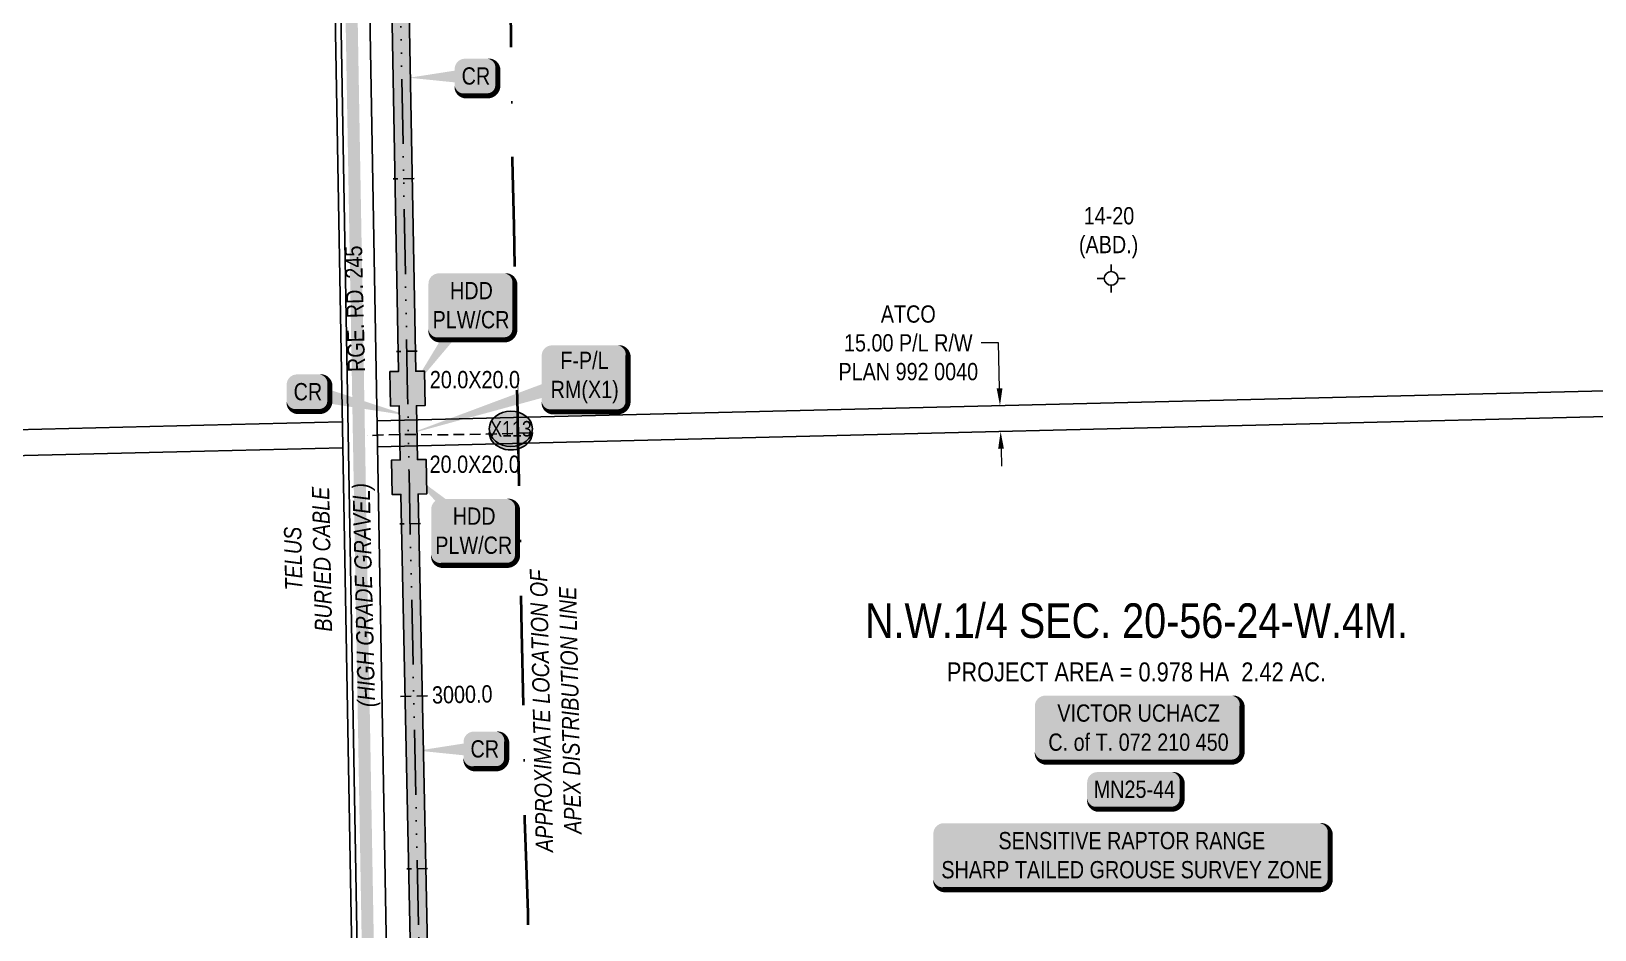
# Model space of a CAD drawing. Extents: x 88833 to 97610, y 5963373 to 5974710.
# Drawn here: x 95419 to 96324, y 5966051 to 5966571 of the extents above; entities that cross this region are included whole.
import ezdxf
from ezdxf.enums import TextEntityAlignment as Align

# ---------------------------------------------------------------- set-up
doc = ezdxf.new("R2010")
doc.units = 0
doc.header["$LTSCALE"] = 5
doc.header["$PDSIZE"] = 5
for name, pattern in [('COOP2', [10, 5, -1, 0, -1, 0, -1, 0, -1, 0, -1]), ('DASHDOT', [25.4, 12.7, -6.35, 0, -6.35]), ('foc-TIELINE', [1.875, 1.25, -0.625]), ('UG_PIPE', [1.875, 1.25, -0.625])]:
    doc.linetypes.add(name, pattern=pattern)
doc.layers.get('Defpoints').update_dxf_attribs({"color": 9})
for name, color, linetype in [('AS-OWNER', 7, 'Continuous'), ('AS-PIPE-UG', 44, 'UG_PIPE'), ('AS-ROADS', 254, 'Continuous'), ('AS-TELEPHONE', 224, 'foc-TEL'), ('AS-TELEPHONE-T', 224, 'Continuous'), ('AS-WILDLIFE-BLOCK', 131, 'Continuous'), ('C-SYMBOL', 7, 'Continuous'), ('F-RW', 190, 'Continuous'), ('F-WS-S', 8, 'Continuous'), ('L-AREAREQUIRED', 7, 'Continuous'), ('L-ROAD-T', 7, 'Continuous'), ('L-SEC', 7, 'Continuous'), ('P-APEX RECON PAY ITEMS', 240, 'Continuous'), ('P-APEX RECON-10m BUFFER', 51, 'COOP2'), ('P-APEX RECON-LINE LIST', 240, 'Continuous'), ('P-APEX RECON-URBAN', 30, 'COOP2'), ('P-APEX RECON-WORK AREA', 104, 'Continuous'), ('P-BUFFER-PURPLE', 187, 'foc-TIELINE'), ('P-BUFFER-PURPLE-T', 187, 'Continuous'), ('P-CROSSINGS', 250, 'Continuous')]:
    doc.layers.add(name, color=color, linetype=linetype)
for name, color, linetype, lineweight in [('AS-RECON EXISTING', 151, 'DASHDOT', 40), ('AS-RECON EXISTING-T', 151, 'Continuous', 40), ('F-RW-T', 190, 'Continuous', 9), ('F-WS-T', 190, 'Continuous', 9), ('P-APEX RECON-TWS-T', 104, 'Continuous', 9), ('T-TEXT', 48, 'Continuous', 18)]:
    doc.layers.add(name, color=color, linetype=linetype, lineweight=lineweight)
doc.layers.add('P-APEX RECON-TO BE DRILLED-H', color=7, linetype='Continuous', true_color=0xffafe1)
doc.styles.add('1.8', font='ARIALN.TTF', dxfattribs={"height": 2})
doc.styles.add('100L', font='ARIALN.TTF', dxfattribs={"height": 10})
doc.styles.add('175L', font='ARIALN.TTF', dxfattribs={"height": 2})
doc.styles.add('80', font='ARIALN.TTF', dxfattribs={"height": 10})
doc.styles.add('80CG', font='ARIALN.TTF', dxfattribs={"height": 10})
doc.styles.add('80L', font='ARIALN.TTF', dxfattribs={"height": 10})
doc.styles.add('80LS', font='ARIALNI.TTF', dxfattribs={"height": 10})
doc.styles.add('Crossing', font='ARIALN.TTF', dxfattribs={"height": 10})
doc.styles.add('foc-LtypeFont', font='ARIALN.TTF', dxfattribs={"height": 7.35})
doc.linetypes.add('foc-TEL', pattern='A,2,-1,["T",foc-LtypeFont,S=0.2,R=0,X=-0.425,Y=-0.75],-1.24,8', length=12.24)
doc.dimstyles.new('Compass 5 000', dxfattribs={"dimscale": 5, "dimtxt": 9, "dimasz": 2, "dimexe": 0.2, "dimexo": 0.0625, "dimgap": 0.5, "dimtad": 0, "dimtih": 1, "dimtoh": 1, "dimzin": 0, "dimdsep": 46, "dimtxsty": '80CG', "dimcen": 0.1, "dimse1": 1, "dimse2": 1, "dimclrd": 256, "dimclrt": 256, "dimaunit": 1, "dimadec": 4, "dimazin": 0, "dimtfac": 0.06, "dimtofl": 0, "dimtmove": 0, "dimatfit": 1, "dimfxl": 0.2, "dimtolj": 1, "dimtzin": 0, "dimlwd": -1, "dimarcsym": 0})

# ---------------------------------------------------------------- blocks, each defined once
blk = doc.blocks.new('*D412')
at = {"layer": 'Defpoints', "color": 0, "transparency": 16777216}
for p in [(95979.93, 5966354.03), (96069.14, 5966356.22), (96069.51, 5966341.24)]:
    blk.add_point(p, dxfattribs=at)
at = {"layer": 'F-RW-T', "transparency": 16777216}
for p, q in [((95979.04, 5966390.36), (95969.04, 5966390.36)), ((95979.69, 5966364.03), (95979.04, 5966390.36)), ((95980.55, 5966329.05), (95980.79, 5966319.06))]:
    blk.add_line(p, q, dxfattribs=at)
for points in [[(95981.35, 5966364.07), (95978.02, 5966363.99), (95979.93, 5966354.03)], [(95982.21, 5966329.09), (95978.88, 5966329.01), (95980.3, 5966339.05)]]:
    blk.add_solid(points, dxfattribs=at)
at = {"layer": 'F-RW-T', "transparency": 16777216, "insert": (95926.82, 5966390.36), "char_height": 10, "attachment_point": 5, "style": '80CG'}
blk.add_mtext('\\A1;ATCO\\P15.00 P/L R/W\\PPLAN 992 0040', dxfattribs=at)
blk = doc.blocks.new('GABD')
for p, q in [((-0.81, 0), (-1.62, 0)), ((0, 0.81), (0, 1.62)), ((1.62, 0), (0.81, 0)), ((0, -0.81), (0, -1.62))]:
    blk.add_line(p, q)
blk.add_circle((0, 0), 0.8)
blk = doc.blocks.new('*U452')
at = {"true_color": 0xffffa8}
h = blk.add_hatch(color=51, dxfattribs=at)
edge = h.paths.add_edge_path()
edge.add_line((-21.5, -11.5), (21.5, -11.5))
edge.add_arc((21.5, -5.5), 6, 270, 360)
edge.add_line((27.5, -5.5), (27.5, 4))
edge.add_arc((21.5, 4), 6, 0, 90)
edge.add_line((21.5, 10), (-21.5, 10))
edge.add_arc((-21.5, 4), 6, 90, 180)
edge.add_line((-27.5, 4), (-27.5, -5.5))
edge.add_arc((-21.5, -5.5), 6, 180, 270)
at = {"color": 240, "flags": 128}
blk.add_lwpolyline([(-21.5, -11.5, 3, 3, 0), (21.5, -11.5, 3, 3, 0.414214), (27.5, -5.5, 3, 3, 0), (27.5, 4, 3, 0, 0.414214), (21.5, 10, 0, 0, 0), (-21.5, 10, 0, 0, 0.414214), (-27.5, 4, 0, 0, 0), (-27.5, -5.5, 0, 3, 0.414214)], format="xyseb", close=True, dxfattribs=at)
for points in [[(-24.67, -8.43, 0, 10, 0), (0, 0, 5, 5, 0)], [(21.05, -6.93, 0, 10, 0), (0, 0, 5, 5, 0)]]:
    blk.add_lwpolyline(points, format="xyseb", dxfattribs=at)
at = {"color": 4, "style": '80'}
blk.add_attdef('OTHER_001', (-14.7, -5), '', height=10, dxfattribs=at)
blk = doc.blocks.new('*U500')
h = blk.add_hatch(color=59)
edge = h.paths.add_edge_path()
edge.add_line((-54, -20), (54, -20))
edge.add_arc((54, -14), 6, 270, 360)
edge.add_line((60, -14), (60, 12.5))
edge.add_arc((54, 12.5), 6, 0, 90)
edge.add_line((54, 18.5), (-54, 18.5))
edge.add_arc((-54, 12.5), 6, 90, 180)
edge.add_line((-60, 12.5), (-60, -14))
edge.add_arc((-54, -14), 6, 180, 270)
at = {"color": 1, "flags": 128}
blk.add_lwpolyline([(-54, -20, 3, 3, 0), (54, -20, 3, 3, 0.414214), (60, -14, 3, 3, 0), (60, 12.5, 3, 0, 0.414214), (54, 18.5, 0, 0, 0), (-54, 18.5, 0, 0, 0.414214), (-60, 12.5, 0, 0, 0), (-60, -14, 0, 3, 0.414214)], format="xyseb", close=True, dxfattribs=at)
blk.add_lwpolyline([(-56.05, -9.74, 0, 7.5, 0), (0, 0, 0, 0, 0)], format="xyseb", dxfattribs=at)
at = {"color": 1, "style": '80'}
blk.add_attdef('ENTER_TEXT_001', (-35.99, -5), '', height=10, dxfattribs=at)
blk = doc.blocks.new('*U851')
h = blk.add_hatch(color=255)
edge = h.paths.add_edge_path()
edge.add_line((-109, -20), (109, -20))
edge.add_arc((109, -14), 6, 270, 360)
edge.add_line((115, -14), (115, 12.5))
edge.add_arc((109, 12.5), 6, 0, 90)
edge.add_line((109, 18.5), (-109, 18.5))
edge.add_arc((-109, 12.5), 6, 90, 180)
edge.add_line((-115, 12.5), (-115, -14))
edge.add_arc((-109, -14), 6, 180, 270)
at = {"color": 131, "flags": 128}
blk.add_lwpolyline([(-109, -20, 3, 3, 0), (109, -20, 3, 3, 0.414214), (115, -14, 3, 3, 0), (115, 12.5, 3, 0, 0.414214), (109, 18.5, 0, 0, 0), (-109, 18.5, 0, 0, 0.414214), (-115, 12.5, 0, 0, 0), (-115, -14, 0, 3, 0.414214)], format="xyseb", close=True, dxfattribs=at)
at = {"color": 131, "style": '80'}
blk.add_attdef('ENTER_TEXT_001', (-35.99, -5), '', height=10, dxfattribs=at)
blk = doc.blocks.new('*U956')
at = {"true_color": 0xffffa8}
h = blk.add_hatch(color=51, dxfattribs=at)
edge = h.paths.add_edge_path()
edge.add_line((-19, -20), (19, -20))
edge.add_arc((19, -14), 6, 270, 360)
edge.add_line((25, -14), (25, 12.5))
edge.add_arc((19, 12.5), 6, 0, 90)
edge.add_line((19, 18.5), (-19, 18.5))
edge.add_arc((-19, 12.5), 6, 90, 180)
edge.add_line((-25, 12.5), (-25, -14))
edge.add_arc((-19, -14), 6, 180, 270)
at = {"color": 240, "flags": 128}
for points in [[(-37.96, 34.11, 0, 10, 0), (0, 0, 5, 5, 0)], [(-10.61, 7.54, 0, 10, 0), (0, 0, 5, 5, 0)]]:
    blk.add_lwpolyline(points, format="xyseb", dxfattribs=at)
blk.add_lwpolyline([(-19, -20, 3, 3, 0), (19, -20, 3, 3, 0.414214), (25, -14, 3, 3, 0), (25, 12.5, 3, 0, 0.414214), (19, 18.5, 0, 0, 0), (-19, 18.5, 0, 0, 0.414214), (-25, 12.5, 0, 0, 0), (-25, -14, 0, 3, 0.414214)], format="xyseb", close=True, dxfattribs=at)
at = {"color": 4, "style": '80'}
blk.add_attdef('OTHER_001', (-14.7, -5), '', height=10, dxfattribs=at)
blk = doc.blocks.new('*U957')
at = {"true_color": 0xffffa8}
h = blk.add_hatch(color=51, dxfattribs=at)
edge = h.paths.add_edge_path()
edge.add_line((-19, -20), (19, -20))
edge.add_arc((19, -14), 6, 270, 360)
edge.add_line((25, -14), (25, 12.5))
edge.add_arc((19, 12.5), 6, 0, 90)
edge.add_line((19, 18.5), (-19, 18.5))
edge.add_arc((-19, 12.5), 6, 90, 180)
edge.add_line((-25, 12.5), (-25, -14))
edge.add_arc((-19, -14), 6, 180, 270)
at = {"color": 240, "flags": 128}
blk.add_lwpolyline([(-19, -20, 3, 3, 0), (19, -20, 3, 3, 0.414214), (25, -14, 3, 3, 0), (25, 12.5, 3, 0, 0.414214), (19, 18.5, 0, 0, 0), (-19, 18.5, 0, 0, 0.414214), (-25, 12.5, 0, 0, 0), (-25, -14, 0, 3, 0.414214)], format="xyseb", close=True, dxfattribs=at)
for points in [[(-10.61, 7.54, 0, 10, 0), (0, 0, 5, 5, 0)], [(-36.92, -51.39, 0, 10, 0), (0, 0, 5, 5, 0)]]:
    blk.add_lwpolyline(points, format="xyseb", dxfattribs=at)
at = {"color": 4, "style": '80'}
blk.add_attdef('OTHER_001', (-14.7, -5), '', height=10, dxfattribs=at)
blk = doc.blocks.new('*U958')
at = {"true_color": 0xffffa8}
h = blk.add_hatch(color=51, dxfattribs=at)
edge = h.paths.add_edge_path()
edge.add_line((-19, -20), (19, -20))
edge.add_arc((19, -14), 6, 270, 360)
edge.add_line((25, -14), (25, 12.5))
edge.add_arc((19, 12.5), 6, 0, 90)
edge.add_line((19, 18.5), (-19, 18.5))
edge.add_arc((-19, 12.5), 6, 90, 180)
edge.add_line((-25, 12.5), (-25, -14))
edge.add_arc((-19, -14), 6, 180, 270)
at = {"color": 240, "flags": 128}
blk.add_lwpolyline([(-19, -20, 3, 3, 0), (19, -20, 3, 3, 0.414214), (25, -14, 3, 3, 0), (25, 12.5, 3, 0, 0.414214), (19, 18.5, 0, 0, 0), (-19, 18.5, 0, 0, 0.414214), (-25, 12.5, 0, 0, 0), (-25, -14, 0, 3, 0.414214)], format="xyseb", close=True, dxfattribs=at)
for points in [[(-10.61, 7.54, 0, 10, 0), (0, 0, 5, 5, 0)], [(-103.29, -33.28, 0, 10, 0), (0, 0, 5, 5, 0)]]:
    blk.add_lwpolyline(points, format="xyseb", dxfattribs=at)
at = {"color": 4, "style": '80'}
blk.add_attdef('OTHER_001', (-14.7, -5), '', height=10, dxfattribs=at)
blk = doc.blocks.new('*U950')
at = {"true_color": 0xffffa8}
h = blk.add_hatch(color=51, dxfattribs=at)
edge = h.paths.add_edge_path()
edge.add_line((-6.5, -11.5), (6.5, -11.5))
edge.add_arc((6.5, -5.5), 6, 270, 360)
edge.add_line((12.5, -5.5), (12.5, 4))
edge.add_arc((6.5, 4), 6, 0, 90)
edge.add_line((6.5, 10), (-6.5, 10))
edge.add_arc((-6.5, 4), 6, 90, 180)
edge.add_line((-12.5, 4), (-12.5, -5.5))
edge.add_arc((-6.5, -5.5), 6, 180, 270)
at = {"color": 240, "flags": 128}
blk.add_lwpolyline([(-6.5, -11.5, 3, 3, 0), (6.5, -11.5, 3, 3, 0.414214), (12.5, -5.5, 3, 3, 0), (12.5, 4, 3, 0, 0.414214), (6.5, 10, 0, 0, 0), (-6.5, 10, 0, 0, 0.414214), (-12.5, 4, 0, 0, 0), (-12.5, -5.5, 0, 3, 0.414214)], format="xyseb", close=True, dxfattribs=at)
for points in [[(-38.86, -1.03, 0, 10, 0), (0, 0, 5, 5, 0)], [(-1, -11.44, 0, 10, 0), (0, 0, 5, 5, 0)]]:
    blk.add_lwpolyline(points, format="xyseb", dxfattribs=at)
at = {"color": 4, "style": '80'}
blk.add_attdef('OTHER_001', (-14.7, -5), '', height=10, dxfattribs=at)
blk = doc.blocks.new('xing2')
h = blk.add_hatch(color=50)
h.dxf.hatch_style = 1
edge = h.paths.add_edge_path()
edge.add_ellipse((0, 0), major_axis=(-12.5, 0), ratio=0.816297, start_angle=0, end_angle=360)
h = blk.add_hatch(color=250)
h.dxf.hatch_style = 1
edge = h.paths.add_edge_path()
edge.add_ellipse((0, -2.05), major_axis=(-12.5, 0), ratio=0.816297, start_angle=0, end_angle=180)
edge.add_line((12.5, -2.05), (12.5, 0))
edge.add_ellipse((0, 0), major_axis=(-12.5, 0), ratio=0.816297, start_angle=0, end_angle=180, ccw=False)
edge.add_line((-12.5, 0), (-12.5, -2.05))
at = {"color": 250}
blk.add_ellipse((0, 0), major_axis=(-12.5, 0), ratio=0.816297, dxfattribs=at)
blk.add_ellipse((0, -2.05), major_axis=(-12.5, 0), ratio=0.816297, start_param=0, end_param=3.141593, dxfattribs=at)
at = {"color": 250, "style": 'Crossing'}
blk.add_attdef('CROSSING', text='', height=9, dxfattribs=at).set_placement((0.09, 0.02), align=Align.MIDDLE_CENTER)
at = {"color": 250, "style": 'Crossing', "flags": 1}
for tag, p in [('OWNER', (0.09, -12.49)), ('DESCRIPTION', (0.09, -25.77)), ('LOCATION', (0.09, -39.3)), ('DWG_REF', (0.09, -52.84))]:
    blk.add_attdef(tag, text='', height=9, dxfattribs=at).set_placement(p, align=Align.MIDDLE_CENTER)
blk = doc.blocks.new('*U1227')
at = {"true_color": 0xffffa8}
h = blk.add_hatch(color=51, dxfattribs=at)
edge = h.paths.add_edge_path()
edge.add_line((-6.5, -11.5), (6.5, -11.5))
edge.add_arc((6.5, -5.5), 6, 270, 360)
edge.add_line((12.5, -5.5), (12.5, 4))
edge.add_arc((6.5, 4), 6, 0, 90)
edge.add_line((6.5, 10), (-6.5, 10))
edge.add_arc((-6.5, 4), 6, 90, 180)
edge.add_line((-12.5, 4), (-12.5, -5.5))
edge.add_arc((-6.5, -5.5), 6, 180, 270)
at = {"color": 240, "flags": 128}
blk.add_lwpolyline([(-6.5, -11.5, 3, 3, 0), (6.5, -11.5, 3, 3, 0.414214), (12.5, -5.5, 3, 3, 0), (12.5, 4, 3, 0, 0.414214), (6.5, 10, 0, 0, 0), (-6.5, 10, 0, 0, 0.414214), (-12.5, 4, 0, 0, 0), (-12.5, -5.5, 0, 3, 0.414214)], format="xyseb", close=True, dxfattribs=at)
for points in [[(-1, -11.44, 0, 10, 0), (0, 0, 5, 5, 0)], [(57.67, -13.8, 0, 10, 0), (0, 0, 5, 5, 0)]]:
    blk.add_lwpolyline(points, format="xyseb", dxfattribs=at)
at = {"color": 4, "style": '80'}
blk.add_attdef('OTHER_001', (-14.7, -5), '', height=10, dxfattribs=at)

msp = doc.modelspace()

# ---------------------------------------------------------------- hatches: boundary and pattern name
at = {"layer": 'P-APEX RECON-10m BUFFER', "transparency": 33554687}
h = msp.add_hatch(color=256, dxfattribs=at)
h.dxf.hatch_style = 1
h.paths.add_polyline_path([(95650.942, 5965917.939), (95642.918, 5966302.788), (95647.879, 5966302.879), (95647.514, 5966322.86), (95642.519, 5966322.769), (95641.948, 5966354.02), (95646.943, 5966354.111), (95646.578, 5966374.092), (95641.583, 5966374.001), (95636.249, 5966665.888), (95690.062, 5966667.138), (95710.04, 5966667.602), (95709.576, 5966687.58), (95689.597, 5966687.116), (95689.829, 5966677.127), (95636.064, 5966675.878), (95635.75, 5966692.47), (95640.744, 5966692.563), (95640.369, 5966712.544), (95635.374, 5966712.45), (95634.979, 5966734.566), (95624.989, 5966734.362), (95625.384, 5966712.263), (95620.389, 5966712.169), (95620.764, 5966692.188), (95625.759, 5966692.282), (95626.168, 5966670.676), (95631.593, 5966373.818), (95626.597, 5966373.727), (95626.963, 5966353.746), (95631.958, 5966353.838), (95632.529, 5966322.586), (95627.534, 5966322.495), (95627.899, 5966302.514), (95632.927, 5966302.606), (95640.803, 5965924.89), (95626.686, 5965919.96), (95626.74, 5965917.279), (95634.791, 5965917.498), (95640.913, 5965919.636), (95640.954, 5965917.666)])
at = {"layer": 'P-APEX RECON-TO BE DRILLED-H', "transparency": 33554687}
h = msp.add_hatch(color=256, dxfattribs=at)
h.dxf.hatch_style = 1
h.paths.add_polyline_path([(95642.519, 5966322.769), (95641.826, 5966360.699), (95636.831, 5966360.608), (95631.836, 5966360.517), (95632.658, 5966315.519), (95642.648, 5966315.702)])

# ---------------------------------------------------------------- linework, layer by layer
at = {"layer": 'AS-PIPE-UG', "flags": 128}
msp.add_lwpolyline([(95707.175, 5966338.283), (95697.429, 5966337.883), (95672.445, 5966337.32), (95652.425, 5966337.144), (95636.424, 5966337.373), (95619.263, 5966337), (95613.362, 5966336.533)], dxfattribs=at)
at = {"layer": 'AS-RECON EXISTING', "flags": 128}
msp.add_lwpolyline([(95566.41, 5965953.544), (95566.262, 5965956.921), (95566.275, 5965959.608), (95563.5, 5965962.542), (95561.697, 5965965.552), (95563.064, 5965969.365), (95565.426, 5965971.638), (95579.234, 5965971.589), (95589.597, 5965971.146), (95602.162, 5965970.784), (95606.931, 5965969.599), (95612.674, 5965967.755), (95620.658, 5965966.786), (95624.601, 5965966.083), (95626.701, 5965966.181), (95633.675, 5965965.983), (95644.051, 5965965.482), (95653.761, 5965965.012), (95677.514, 5965964.441), (95692.128, 5965963.985), (95708.473, 5965963.853), (95708.433, 5965966.047), (95707.531, 5965999.558), (95706.714, 5966036.726), (95706.731, 5966060.289), (95705.573, 5966093.355), (95704.775, 5966114.209), (95704.385, 5966142.257), (95703.95, 5966176.504), (95702.925, 5966223.446), (95702.342, 5966255.937), (95702.076, 5966285.42), (95701.382, 5966310.647), (95700.934, 5966333.265), (95700.733, 5966350.129), (95700.014, 5966371.655), (95699.335, 5966405.644), (95698.475, 5966458.094), (95697.68, 5966496.269), (95697.193, 5966531.173), (95696.579, 5966587.231), (95695.983, 5966614.231), (95695.438, 5966645.28), (95695.021, 5966670.455), (95694.846, 5966673.639), (95694.671, 5966677.425)], dxfattribs=at)
at = {"layer": 'AS-ROADS', "const_width": 7, "flags": 128}
msp.add_lwpolyline([(95670.906, 5963393.096), (95651.052, 5964316.405), (95634.466, 5965117.395), (95616.088, 5965910.258), (95601.476, 5966746.266), (95571.822, 5967965.841), (95524.575, 5970082.852)], dxfattribs=at)
at = {"layer": 'AS-TELEPHONE', "flags": 128}
msp.add_lwpolyline([(95631.684, 5964941.364), (95632.04, 5964988.804), (95629.076, 5965053.086), (95629.381, 5965094.125), (95629.403, 5965121.794), (95609.784, 5965917.258), (95594.983, 5966760.026), (95594.78, 5966783.931), (95593.041, 5966838.417), (95591.969, 5966873.592), (95590.964, 5966921.305), (95561.862, 5967934.43)], dxfattribs=at)
at = {"layer": 'F-RW', "flags": 128}
msp.add_lwpolyline([(95619.39, 5966330.175), (96370.677, 5966348.648), (96424.578, 5966351.17), (96502.466, 5966354.815), (96716.548, 5966359.214), (96743.696, 5966359.772), (97064.994, 5966366.375), (97224.827, 5966369.659), (97224.506, 5966384.642), (97064.674, 5966381.369), (96735.999, 5966374.64), (96708.851, 5966374.084), (96501.96, 5966369.789), (96424.277, 5966366.155), (96370.14, 5966363.623), (95619.124, 5966345.158)], close=True, dxfattribs=at)
msp.add_lwpolyline([(95599.292, 5966329.681), (95519.164, 5966327.747), (94893.305, 5966312.635), (94793.153, 5966310.217), (94390.505, 5966300.361), (93987.569, 5966290.497), (93987.26, 5966305.458), (94390.188, 5966314.981), (94639.022, 5966320.862), (94792.851, 5966324.776), (94893.004, 5966327.247), (95518.861, 5966342.687), (95599.026, 5966344.665)], dxfattribs=at)
at = {"layer": 'L-SEC', "flags": 128}
for points in [[(95626.737, 5965917.088), (95612.208, 5966734.048)], [(95606.636, 5965916.731), (95592.107, 5966733.691)]]:
    msp.add_lwpolyline(points, dxfattribs=at)
at = {"layer": 'P-APEX RECON-WORK AREA', "flags": 128}
for points in [[(95626.168, 5966670.676), (95631.593, 5966373.818), (95626.597, 5966373.727), (95626.963, 5966353.746), (95631.958, 5966353.838), (95632.529, 5966322.586), (95627.534, 5966322.495), (95627.899, 5966302.514), (95632.927, 5966302.606), (95640.803, 5965924.89)], [(95650.942, 5965917.939), (95642.918, 5966302.788), (95647.879, 5966302.879), (95647.514, 5966322.86), (95642.519, 5966322.769), (95641.948, 5966354.02), (95646.943, 5966354.111), (95646.578, 5966374.092), (95641.583, 5966374.001), (95636.249, 5966665.888)]]:
    msp.add_lwpolyline(points, dxfattribs=at)
at = {"layer": 'P-BUFFER-PURPLE'}
for p, q in [((95640.544, 5966485.546), (95628.556, 5966485.327)), ((95642.37, 5966385.642), (95630.381, 5966385.423)), ((95644.272, 5966285.755), (95632.284, 5966285.505)), ((95648.353, 5966185.898), (95632.369, 5966185.565)), ((95648.438, 5966085.958), (95636.451, 5966085.708))]:
    msp.add_line(p, q, dxfattribs=at)

# ---------------------------------------------------------------- block references
at = {"layer": 'AS-OWNER', "color": 5}
ref = msp.add_blockref('*U500', (96060.156, 5966167.593), dxfattribs=at)
ref.add_attrib('ENTER_TEXT_001', 'VICTOR UCHACZ', (96013.181, 5966171.012), dxfattribs={"layer": '0', "color": 1, "height": 10, "style": '80'})
ref.add_attrib('ENTER_TEXT_002', 'C. of T. 072 210 450', (96007.936, 5966154.168), dxfattribs={"layer": '0', "color": 1, "height": 10, "style": '80'})
at = {"layer": 'AS-WILDLIFE-BLOCK'}
ref = msp.add_blockref('*U851', (96056.263, 5966093.723), dxfattribs=dict(at, xscale=0.9992045070000001, yscale=0.9992045070000001, zscale=0.9992045070000001))
ref.add_attrib('ENTER_TEXT_001', 'SENSITIVE RAPTOR RANGE', (95979.039, 5966097.139), dxfattribs={"layer": '0', "color": 131, "height": 9.99205, "style": '80'})
ref.add_attrib('ENTER_TEXT_002', 'SHARP TAILED GROUSE SURVEY ZONE', (95945.969, 5966080.309), dxfattribs={"layer": '0', "color": 131, "height": 9.99205, "style": '80'})
at = {"layer": 'F-WS-S', "xscale": 5, "yscale": 5, "zscale": 5}
msp.add_blockref('GABD', (96044.364, 5966427.73), dxfattribs=at)
at = {"layer": 'P-APEX RECON PAY ITEMS'}
ref = msp.add_blockref('*U950', (95676.588, 5966544.963), dxfattribs=at)
ref.add_attrib('OTHER_001', 'CR', (95668.126, 5966539.96), dxfattribs={"layer": '0', "color": 4, "height": 10, "style": '80'})
ref = msp.add_blockref('*U1227', (95579.276, 5966362.13), dxfattribs=at)
ref.add_attrib('OTHER_001', 'CR', (95570.814, 5966357.127), dxfattribs={"layer": '0', "color": 4, "height": 10, "style": '80'})
ref = msp.add_blockref('*U950', (95681.718, 5966155.271), dxfattribs=at)
ref.add_attrib('OTHER_001', 'CR', (95673.256, 5966150.268), dxfattribs={"layer": '0', "color": 4, "height": 10, "style": '80'})
at = {"layer": 'P-APEX RECON-LINE LIST'}
ref = msp.add_blockref('*U452', (96057.923, 5966131.829), dxfattribs=at)
ref.add_attrib('OTHER_001', 'MN25-44', (96034.226, 5966126.894), dxfattribs={"layer": '0', "color": 4, "height": 10, "style": '80'})

# ---------------------------------------------------------------- texts
at = {"layer": 'AS-RECON EXISTING-T', "insert": (95711.139, 5966095.298), "char_height": 10, "attachment_point": 1, "rotation": 91.248156, "style": '100L'}
msp.add_mtext_dynamic_manual_height_columns('\\pi0.05;{\\fArial Narrow|b0|i1|c0|p34;APPROXIMATE LOCATION OF\\P\\pi10.265;APEX DISTRIBUTION LINE}', width=164.25416, gutter_width=50, heights=[0], dxfattribs=at)
at = {"layer": 'C-SYMBOL', "color": 3, "style": '175L'}
msp.add_text('N.W.1/4 SEC. 20-56-24-W.4M.', height=20, dxfattribs=at).set_placement((96058.97, 5966213.531), align=Align.BOTTOM_CENTER)
at = {"layer": 'F-WS-T', "insert": (96023.582, 5966469.011), "char_height": 10, "attachment_point": 1, "style": '100L'}
msp.add_mtext_dynamic_manual_height_columns('\\pi4.818;14-20\\P\\pi2.0826;(ABD.)', width=37.13933, gutter_width=55, heights=[0], dxfattribs=at)
at = {"layer": 'L-AREAREQUIRED', "color": 5, "style": '100L'}
msp.add_text('PROJECT AREA = 0.978 HA  2.42 AC.', height=11, dxfattribs=at).set_placement((96058.97, 5966191.031), align=Align.BOTTOM_CENTER)
at = {"layer": 'L-ROAD-T', "insert": (95601.35, 5966409.982), "char_height": 10, "width": 74.18777, "attachment_point": 2, "rotation": 91.409444, "style": '80L'}
msp.add_mtext('RGE. RD. 245', dxfattribs=at)
at = {"layer": 'P-BUFFER-PURPLE-T', "style": '1.8'}
msp.add_text('3000.0', height=9.992, rotation=1.194566, dxfattribs=at).set_placement((95668.476, 5966186.825), align=Align.MIDDLE_CENTER)
at = {"layer": 'T-TEXT', "insert": (95606.453, 5966244.194), "char_height": 10, "width": 135.64186, "attachment_point": 2, "rotation": 91.409444, "style": '80LS'}
msp.add_mtext('(HIGH GRADE GRAVEL)', dxfattribs=at)

# ---------------------------------------------------------------- dimensions: what is measured, and where the dimension line sits
at = {"layer": 'F-RW-T'}
dim = msp.add_linear_dim(base=(95979.931, 5966354.029), p1=(96069.505, 5966341.243), p2=(96069.137, 5966356.222), angle=91.408436, text='ATCO\\P15.00 P/L R/W\\PPLAN 992 0040', dimstyle='Compass 5 000', dxfattribs=at)
dim.commit()
dim.dimension.update_dxf_attribs({"geometry": '*D412', "text_midpoint": (95926.818, 5966390.36), "dimtype": 161})

# ---------------------------------------------------------------- next in the draw order: texts
at = {"layer": 'P-APEX RECON-TWS-T', "char_height": 10, "attachment_point": 1, "style": '175L', "bg_fill": 3, "box_fill_scale": 1.1, "bg_fill_color": 256, "bg_fill_transparency": 0}
for insert in [(95649.702, 5966374.128), (95649.582, 5966325.113)]:
    msp.add_mtext_dynamic_manual_height_columns('20.0X20.0', width=49.86126, gutter_width=100, heights=[0], dxfattribs=dict(at, insert=insert))

# ---------------------------------------------------------------- next in the draw order: linework, layer by layer
at = {"layer": 'P-APEX RECON-URBAN', "ltscale": 1.5, "flags": 128}
msp.add_lwpolyline([(95604.664, 5963883.775), (95600.688, 5963884.065), (95571.901, 5963891.318), (95550.768, 5963922.089), (95550.576, 5963922.388), (95478.967, 5963996.096), (95465.352, 5964311.406), (95468.839, 5964421.135), (95470.649, 5964475.305), (95620.187, 5964480.377), (95611.989, 5964873.285), (95529.082, 5964871.565), (95526.625, 5964991.535), (95665.381, 5964994.31), (95662.79, 5965117.145), (95662.114, 5965146.983), (95828.828, 5965237.722), (95821.659, 5965434.392), (95656.094, 5965431.226), (95637.653, 5966315.61), (95636.831, 5966360.608), (95631.163, 5966670.767), (95630.418, 5966710.155), (95629.286, 5966773.514), (95573.296, 5966772.481), (95562.209, 5967247.76), (95558.533, 5967405.315), (95555.954, 5967515.885), (95553.815, 5967607.121), (95550.488, 5967748.44), (95549.548, 5967788.356), (95547.114, 5967891.755), (95538.108, 5967891.507), (95535.601, 5967998.025), (95514.647, 5968047.887), (95530.424, 5968091.293), (95528.948, 5968153.973), (95524.05, 5968359.55), (95523.447, 5968384.548), (95600.52, 5968386.516), (95597.793, 5968513.781), (95647.557, 5968535.504), (95594.679, 5968659.067), (95594.153, 5968683.607), (95593.146, 5968730.564), (95586.83, 5969025.233), (95585.973, 5969065.243), (95584.576, 5969130.419), (95583.347, 5969187.024), (95576.228, 5969512.869), (95575.431, 5969547.888), (95567.508, 5969905.416), (95562.187, 5969910.496)], dxfattribs=at)

# ---------------------------------------------------------------- next in the draw order: block references
at = {"layer": 'P-APEX RECON PAY ITEMS'}
ref = msp.add_blockref('*U957', (95673.925, 5966412.156), dxfattribs=at)
ref.add_attrib('OTHER_001', 'HDD', (95661.398, 5966415.663), dxfattribs={"layer": '0', "color": 4, "height": 10, "style": '80'})
ref.add_attrib('OTHER_002', 'PLW/CR', (95651.292, 5966398.819), dxfattribs={"layer": '0', "color": 4, "height": 10, "style": '80'})
ref = msp.add_blockref('*U958', (95739.504, 5966370.46), dxfattribs=at)
ref.add_attrib('OTHER_001', 'F-P/L', (95725.234, 5966375.263), dxfattribs={"layer": '0', "color": 4, "height": 10, "style": '80'})
ref.add_attrib('OTHER_002', 'RM(X1)', (95719.688, 5966358.426), dxfattribs={"layer": '0', "color": 4, "height": 10, "style": '80'})
ref = msp.add_blockref('*U956', (95675.5, 5966281.551), dxfattribs=at)
ref.add_attrib('OTHER_001', 'HDD', (95662.973, 5966285.058), dxfattribs={"layer": '0', "color": 4, "height": 10, "style": '80'})
ref.add_attrib('OTHER_002', 'PLW/CR', (95652.867, 5966268.214), dxfattribs={"layer": '0', "color": 4, "height": 10, "style": '80'})
at = {"layer": 'P-CROSSINGS', "xscale": 0.9992045070000001, "yscale": 0.9992045070000001, "zscale": 0.9992045070000001}
msp.add_blockref('xing2', (95696.628, 5966340.628), dxfattribs=at).add_auto_attribs({'CROSSING': 'X113'})

# ---------------------------------------------------------------- next in the draw order: texts
at = {"layer": 'AS-TELEPHONE-T', "insert": (95566.494, 5966222.354), "char_height": 10, "attachment_point": 1, "rotation": 91.225784, "style": '100L', "bg_fill": 3, "box_fill_scale": 1.1, "bg_fill_color": 256, "bg_fill_transparency": 0}
msp.add_mtext_dynamic_manual_height_columns('\\pi24.532;{\\fArial Narrow|b0|i1|c0|p34;TELUS\\P\\pi0.29898;BURIED CABLE}', width=84.62251, gutter_width=55, heights=[0], dxfattribs=at)

doc.saveas('drawing.dxf')
